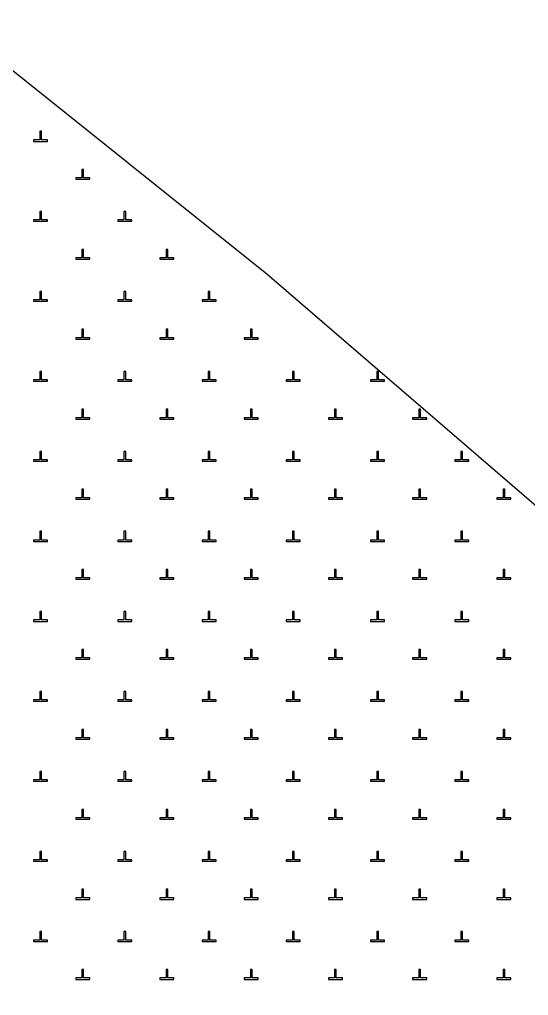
# Model space of a CAD drawing. Extents: x 550890 to 551618, y 1839259 to 1840146.
# Drawn here: x 551418.14 to 551436.27, y 1840040.93 to 1840075.71 of the extents above; entities that cross this region are included whole.
import ezdxf

# ---------------------------------------------------------------- set-up
doc = ezdxf.new("R2010")
doc.units = 0
doc.layers.add('Level 19', color=7, linetype='Continuous')
doc.layers.add('Level 23', color=7, linetype='Continuous')

msp = doc.modelspace()

# ---------------------------------------------------------------- linework, layer by layer
at = {"layer": 'Level 19'}
for p, q in [((551418.92, 1840071.73), (551418.86, 1840071.73)), ((551418.86, 1840071.73), (551418.86, 1840071.42)), ((551418.92, 1840071.42), (551418.92, 1840071.73)), ((551418.86, 1840071.42), (551418.64, 1840071.42)), ((551418.64, 1840071.42), (551418.64, 1840071.37)), ((551418.64, 1840071.37), (551419.14, 1840071.37)), ((551419.14, 1840071.42), (551418.92, 1840071.42)), ((551419.14, 1840071.37), (551419.14, 1840071.42)), ((551420.42, 1840070.37), (551420.36, 1840070.37)), ((551420.36, 1840070.37), (551420.36, 1840070.07)), ((551420.42, 1840070.07), (551420.42, 1840070.37)), ((551420.36, 1840070.07), (551420.14, 1840070.07)), ((551420.14, 1840070.07), (551420.14, 1840070.02)), ((551420.14, 1840070.02), (551420.64, 1840070.02)), ((551420.64, 1840070.07), (551420.42, 1840070.07)), ((551420.64, 1840070.02), (551420.64, 1840070.07)), ((551418.92, 1840068.87), (551418.86, 1840068.87)), ((551418.86, 1840068.87), (551418.86, 1840068.57)), ((551418.92, 1840068.57), (551418.92, 1840068.87)), ((551421.92, 1840068.87), (551421.86, 1840068.87)), ((551421.86, 1840068.87), (551421.86, 1840068.57)), ((551421.92, 1840068.57), (551421.92, 1840068.87)), ((551418.86, 1840068.57), (551418.64, 1840068.57)), ((551418.64, 1840068.57), (551418.64, 1840068.52)), ((551418.64, 1840068.52), (551419.14, 1840068.52)), ((551419.14, 1840068.57), (551418.92, 1840068.57)), ((551419.14, 1840068.52), (551419.14, 1840068.57)), ((551421.86, 1840068.57), (551421.64, 1840068.57)), ((551421.64, 1840068.57), (551421.64, 1840068.52)), ((551421.64, 1840068.52), (551422.14, 1840068.52)), ((551422.14, 1840068.57), (551421.92, 1840068.57)), ((551422.14, 1840068.52), (551422.14, 1840068.57)), ((551420.42, 1840067.52), (551420.36, 1840067.52)), ((551420.36, 1840067.52), (551420.36, 1840067.22)), ((551420.42, 1840067.22), (551420.42, 1840067.52)), ((551423.42, 1840067.52), (551423.36, 1840067.52)), ((551423.36, 1840067.52), (551423.36, 1840067.22)), ((551423.42, 1840067.22), (551423.42, 1840067.52)), ((551420.36, 1840067.22), (551420.14, 1840067.22)), ((551420.14, 1840067.22), (551420.14, 1840067.17)), ((551420.14, 1840067.17), (551420.64, 1840067.17)), ((551420.64, 1840067.22), (551420.42, 1840067.22)), ((551420.64, 1840067.17), (551420.64, 1840067.22)), ((551423.36, 1840067.22), (551423.14, 1840067.22)), ((551423.14, 1840067.22), (551423.14, 1840067.17)), ((551423.14, 1840067.17), (551423.64, 1840067.17)), ((551423.64, 1840067.22), (551423.42, 1840067.22)), ((551423.64, 1840067.17), (551423.64, 1840067.22)), ((551418.86, 1840065.72), (551418.64, 1840065.72)), ((551418.64, 1840065.72), (551418.64, 1840065.67)), ((551418.92, 1840066.02), (551418.86, 1840066.02)), ((551418.86, 1840066.02), (551418.86, 1840065.72)), ((551418.92, 1840065.72), (551418.92, 1840066.02)), ((551419.14, 1840065.72), (551418.92, 1840065.72)), ((551419.14, 1840065.67), (551419.14, 1840065.72)), ((551421.86, 1840065.72), (551421.64, 1840065.72)), ((551421.64, 1840065.72), (551421.64, 1840065.67)), ((551421.92, 1840066.02), (551421.86, 1840066.02)), ((551421.86, 1840066.02), (551421.86, 1840065.72)), ((551421.92, 1840065.72), (551421.92, 1840066.02)), ((551422.14, 1840065.72), (551421.92, 1840065.72)), ((551422.14, 1840065.67), (551422.14, 1840065.72)), ((551424.86, 1840065.72), (551424.64, 1840065.72)), ((551424.64, 1840065.72), (551424.64, 1840065.67)), ((551424.92, 1840066.02), (551424.86, 1840066.02)), ((551424.86, 1840066.02), (551424.86, 1840065.72)), ((551424.92, 1840065.72), (551424.92, 1840066.02)), ((551425.14, 1840065.72), (551424.92, 1840065.72)), ((551425.14, 1840065.67), (551425.14, 1840065.72)), ((551418.64, 1840065.67), (551419.14, 1840065.67)), ((551421.64, 1840065.67), (551422.14, 1840065.67)), ((551424.64, 1840065.67), (551425.14, 1840065.67)), ((551420.42, 1840064.67), (551420.36, 1840064.67)), ((551420.36, 1840064.67), (551420.36, 1840064.37)), ((551420.42, 1840064.37), (551420.42, 1840064.67)), ((551423.42, 1840064.67), (551423.36, 1840064.67)), ((551423.36, 1840064.67), (551423.36, 1840064.37)), ((551423.42, 1840064.37), (551423.42, 1840064.67)), ((551426.42, 1840064.67), (551426.36, 1840064.67)), ((551426.36, 1840064.67), (551426.36, 1840064.37)), ((551426.42, 1840064.37), (551426.42, 1840064.67)), ((551420.36, 1840064.37), (551420.14, 1840064.37)), ((551420.14, 1840064.37), (551420.14, 1840064.32)), ((551420.14, 1840064.32), (551420.64, 1840064.32)), ((551420.64, 1840064.37), (551420.42, 1840064.37)), ((551420.64, 1840064.32), (551420.64, 1840064.37)), ((551423.36, 1840064.37), (551423.14, 1840064.37)), ((551423.14, 1840064.37), (551423.14, 1840064.32)), ((551423.14, 1840064.32), (551423.64, 1840064.32)), ((551423.64, 1840064.37), (551423.42, 1840064.37)), ((551423.64, 1840064.32), (551423.64, 1840064.37)), ((551426.36, 1840064.37), (551426.14, 1840064.37)), ((551426.14, 1840064.37), (551426.14, 1840064.32)), ((551426.14, 1840064.32), (551426.64, 1840064.32)), ((551426.64, 1840064.37), (551426.42, 1840064.37)), ((551426.64, 1840064.32), (551426.64, 1840064.37)), ((551418.92, 1840063.17), (551418.86, 1840063.17)), ((551418.86, 1840063.17), (551418.86, 1840062.87)), ((551418.92, 1840062.87), (551418.92, 1840063.17)), ((551421.92, 1840063.17), (551421.86, 1840063.17)), ((551421.86, 1840063.17), (551421.86, 1840062.87)), ((551421.92, 1840062.87), (551421.92, 1840063.17)), ((551424.92, 1840063.17), (551424.86, 1840063.17)), ((551424.86, 1840063.17), (551424.86, 1840062.87)), ((551424.92, 1840062.87), (551424.92, 1840063.17)), ((551427.92, 1840063.17), (551427.86, 1840063.17)), ((551427.86, 1840063.17), (551427.86, 1840062.87)), ((551427.92, 1840062.87), (551427.92, 1840063.17)), ((551430.92, 1840063.17), (551430.86, 1840063.17)), ((551430.86, 1840063.17), (551430.86, 1840062.87)), ((551430.92, 1840062.87), (551430.92, 1840063.17)), ((551418.86, 1840062.87), (551418.64, 1840062.87)), ((551418.64, 1840062.87), (551418.64, 1840062.82)), ((551418.64, 1840062.82), (551419.14, 1840062.82)), ((551419.14, 1840062.87), (551418.92, 1840062.87)), ((551419.14, 1840062.82), (551419.14, 1840062.87)), ((551421.86, 1840062.87), (551421.64, 1840062.87)), ((551421.64, 1840062.87), (551421.64, 1840062.82)), ((551421.64, 1840062.82), (551422.14, 1840062.82)), ((551422.14, 1840062.87), (551421.92, 1840062.87)), ((551422.14, 1840062.82), (551422.14, 1840062.87)), ((551424.86, 1840062.87), (551424.64, 1840062.87)), ((551424.64, 1840062.87), (551424.64, 1840062.82)), ((551424.64, 1840062.82), (551425.14, 1840062.82)), ((551425.14, 1840062.87), (551424.92, 1840062.87)), ((551425.14, 1840062.82), (551425.14, 1840062.87)), ((551427.86, 1840062.87), (551427.64, 1840062.87)), ((551427.64, 1840062.87), (551427.64, 1840062.82)), ((551427.64, 1840062.82), (551428.14, 1840062.82)), ((551428.14, 1840062.87), (551427.92, 1840062.87)), ((551428.14, 1840062.82), (551428.14, 1840062.87)), ((551430.86, 1840062.87), (551430.64, 1840062.87)), ((551430.64, 1840062.87), (551430.64, 1840062.82)), ((551430.64, 1840062.82), (551431.14, 1840062.82)), ((551431.14, 1840062.87), (551430.92, 1840062.87)), ((551431.14, 1840062.82), (551431.14, 1840062.87)), ((551420.36, 1840061.52), (551420.14, 1840061.52)), ((551420.14, 1840061.52), (551420.14, 1840061.47)), ((551420.42, 1840061.82), (551420.36, 1840061.82)), ((551420.36, 1840061.82), (551420.36, 1840061.52)), ((551420.42, 1840061.52), (551420.42, 1840061.82)), ((551420.64, 1840061.52), (551420.42, 1840061.52)), ((551420.64, 1840061.47), (551420.64, 1840061.52)), ((551423.36, 1840061.52), (551423.14, 1840061.52)), ((551423.14, 1840061.52), (551423.14, 1840061.47)), ((551423.42, 1840061.82), (551423.36, 1840061.82)), ((551423.36, 1840061.82), (551423.36, 1840061.52)), ((551423.42, 1840061.52), (551423.42, 1840061.82)), ((551423.64, 1840061.52), (551423.42, 1840061.52)), ((551423.64, 1840061.47), (551423.64, 1840061.52)), ((551426.36, 1840061.52), (551426.14, 1840061.52)), ((551426.14, 1840061.52), (551426.14, 1840061.47)), ((551426.42, 1840061.82), (551426.36, 1840061.82)), ((551426.36, 1840061.82), (551426.36, 1840061.52)), ((551426.42, 1840061.52), (551426.42, 1840061.82)), ((551426.64, 1840061.52), (551426.42, 1840061.52)), ((551426.64, 1840061.47), (551426.64, 1840061.52)), ((551429.36, 1840061.52), (551429.14, 1840061.52)), ((551429.14, 1840061.52), (551429.14, 1840061.47)), ((551429.42, 1840061.82), (551429.36, 1840061.82)), ((551429.36, 1840061.82), (551429.36, 1840061.52)), ((551429.42, 1840061.52), (551429.42, 1840061.82)), ((551429.64, 1840061.52), (551429.42, 1840061.52)), ((551429.64, 1840061.47), (551429.64, 1840061.52)), ((551432.36, 1840061.52), (551432.14, 1840061.52)), ((551432.14, 1840061.52), (551432.14, 1840061.47)), ((551432.42, 1840061.82), (551432.36, 1840061.82)), ((551432.36, 1840061.82), (551432.36, 1840061.52)), ((551432.42, 1840061.52), (551432.42, 1840061.82)), ((551432.64, 1840061.52), (551432.42, 1840061.52)), ((551432.64, 1840061.47), (551432.64, 1840061.52)), ((551420.14, 1840061.47), (551420.64, 1840061.47)), ((551423.14, 1840061.47), (551423.64, 1840061.47)), ((551426.14, 1840061.47), (551426.64, 1840061.47)), ((551429.14, 1840061.47), (551429.64, 1840061.47)), ((551432.14, 1840061.47), (551432.64, 1840061.47)), ((551418.92, 1840060.32), (551418.86, 1840060.32)), ((551418.86, 1840060.32), (551418.86, 1840060.02)), ((551418.92, 1840060.02), (551418.92, 1840060.32)), ((551421.92, 1840060.32), (551421.86, 1840060.32)), ((551421.86, 1840060.32), (551421.86, 1840060.02)), ((551421.92, 1840060.02), (551421.92, 1840060.32)), ((551424.92, 1840060.32), (551424.86, 1840060.32)), ((551424.86, 1840060.32), (551424.86, 1840060.02)), ((551424.92, 1840060.02), (551424.92, 1840060.32)), ((551427.92, 1840060.32), (551427.86, 1840060.32)), ((551427.86, 1840060.32), (551427.86, 1840060.02)), ((551427.92, 1840060.02), (551427.92, 1840060.32)), ((551430.92, 1840060.32), (551430.86, 1840060.32)), ((551430.86, 1840060.32), (551430.86, 1840060.02)), ((551430.92, 1840060.02), (551430.92, 1840060.32)), ((551433.92, 1840060.32), (551433.86, 1840060.32)), ((551433.86, 1840060.32), (551433.86, 1840060.02)), ((551433.92, 1840060.02), (551433.92, 1840060.32)), ((551418.86, 1840060.02), (551418.64, 1840060.02)), ((551418.64, 1840060.02), (551418.64, 1840059.97)), ((551418.64, 1840059.97), (551419.14, 1840059.97)), ((551419.14, 1840060.02), (551418.92, 1840060.02)), ((551419.14, 1840059.97), (551419.14, 1840060.02)), ((551421.86, 1840060.02), (551421.64, 1840060.02)), ((551421.64, 1840060.02), (551421.64, 1840059.97)), ((551421.64, 1840059.97), (551422.14, 1840059.97)), ((551422.14, 1840060.02), (551421.92, 1840060.02)), ((551422.14, 1840059.97), (551422.14, 1840060.02)), ((551424.86, 1840060.02), (551424.64, 1840060.02)), ((551424.64, 1840060.02), (551424.64, 1840059.97)), ((551424.64, 1840059.97), (551425.14, 1840059.97)), ((551425.14, 1840060.02), (551424.92, 1840060.02)), ((551425.14, 1840059.97), (551425.14, 1840060.02)), ((551427.86, 1840060.02), (551427.64, 1840060.02)), ((551427.64, 1840060.02), (551427.64, 1840059.97)), ((551427.64, 1840059.97), (551428.14, 1840059.97)), ((551428.14, 1840060.02), (551427.92, 1840060.02)), ((551428.14, 1840059.97), (551428.14, 1840060.02)), ((551430.86, 1840060.02), (551430.64, 1840060.02)), ((551430.64, 1840060.02), (551430.64, 1840059.97)), ((551430.64, 1840059.97), (551431.14, 1840059.97)), ((551431.14, 1840060.02), (551430.92, 1840060.02)), ((551431.14, 1840059.97), (551431.14, 1840060.02)), ((551433.86, 1840060.02), (551433.64, 1840060.02)), ((551433.64, 1840060.02), (551433.64, 1840059.97)), ((551433.64, 1840059.97), (551434.14, 1840059.97)), ((551434.14, 1840060.02), (551433.92, 1840060.02)), ((551434.14, 1840059.97), (551434.14, 1840060.02)), ((551420.42, 1840058.97), (551420.36, 1840058.97)), ((551420.36, 1840058.97), (551420.36, 1840058.66)), ((551420.42, 1840058.66), (551420.42, 1840058.97)), ((551423.42, 1840058.97), (551423.36, 1840058.97)), ((551423.36, 1840058.97), (551423.36, 1840058.66)), ((551423.42, 1840058.66), (551423.42, 1840058.97)), ((551426.42, 1840058.97), (551426.36, 1840058.97)), ((551426.36, 1840058.97), (551426.36, 1840058.66)), ((551426.42, 1840058.66), (551426.42, 1840058.97)), ((551429.42, 1840058.97), (551429.36, 1840058.97)), ((551429.36, 1840058.97), (551429.36, 1840058.66)), ((551429.42, 1840058.66), (551429.42, 1840058.97)), ((551432.42, 1840058.97), (551432.36, 1840058.97)), ((551432.36, 1840058.97), (551432.36, 1840058.66)), ((551432.42, 1840058.66), (551432.42, 1840058.97)), ((551435.42, 1840058.97), (551435.36, 1840058.97)), ((551435.36, 1840058.97), (551435.36, 1840058.66)), ((551435.42, 1840058.66), (551435.42, 1840058.97)), ((551420.36, 1840058.66), (551420.14, 1840058.66)), ((551420.14, 1840058.66), (551420.14, 1840058.61)), ((551420.14, 1840058.61), (551420.64, 1840058.61)), ((551420.64, 1840058.66), (551420.42, 1840058.66)), ((551420.64, 1840058.61), (551420.64, 1840058.66)), ((551423.36, 1840058.66), (551423.14, 1840058.66)), ((551423.14, 1840058.66), (551423.14, 1840058.61)), ((551423.14, 1840058.61), (551423.64, 1840058.61)), ((551423.64, 1840058.66), (551423.42, 1840058.66)), ((551423.64, 1840058.61), (551423.64, 1840058.66)), ((551426.36, 1840058.66), (551426.14, 1840058.66)), ((551426.14, 1840058.66), (551426.14, 1840058.61)), ((551426.14, 1840058.61), (551426.64, 1840058.61)), ((551426.64, 1840058.66), (551426.42, 1840058.66)), ((551426.64, 1840058.61), (551426.64, 1840058.66)), ((551429.36, 1840058.66), (551429.14, 1840058.66)), ((551429.14, 1840058.66), (551429.14, 1840058.61)), ((551429.14, 1840058.61), (551429.64, 1840058.61)), ((551429.64, 1840058.66), (551429.42, 1840058.66)), ((551429.64, 1840058.61), (551429.64, 1840058.66)), ((551432.36, 1840058.66), (551432.14, 1840058.66)), ((551432.14, 1840058.66), (551432.14, 1840058.61)), ((551432.14, 1840058.61), (551432.64, 1840058.61)), ((551432.64, 1840058.66), (551432.42, 1840058.66)), ((551432.64, 1840058.61), (551432.64, 1840058.66)), ((551435.36, 1840058.66), (551435.14, 1840058.66)), ((551435.14, 1840058.66), (551435.14, 1840058.61)), ((551435.14, 1840058.61), (551435.64, 1840058.61)), ((551435.64, 1840058.66), (551435.42, 1840058.66)), ((551435.64, 1840058.61), (551435.64, 1840058.66)), ((551418.92, 1840057.47), (551418.86, 1840057.47)), ((551418.86, 1840057.47), (551418.86, 1840057.16)), ((551418.92, 1840057.16), (551418.92, 1840057.47)), ((551421.92, 1840057.47), (551421.86, 1840057.47)), ((551421.86, 1840057.47), (551421.86, 1840057.16)), ((551421.92, 1840057.16), (551421.92, 1840057.47)), ((551424.92, 1840057.47), (551424.86, 1840057.47)), ((551424.86, 1840057.47), (551424.86, 1840057.16)), ((551424.92, 1840057.16), (551424.92, 1840057.47)), ((551427.92, 1840057.47), (551427.86, 1840057.47)), ((551427.86, 1840057.47), (551427.86, 1840057.16)), ((551427.92, 1840057.16), (551427.92, 1840057.47)), ((551430.92, 1840057.47), (551430.86, 1840057.47)), ((551430.86, 1840057.47), (551430.86, 1840057.16)), ((551430.92, 1840057.16), (551430.92, 1840057.47)), ((551433.92, 1840057.47), (551433.86, 1840057.47)), ((551433.86, 1840057.47), (551433.86, 1840057.16)), ((551433.92, 1840057.16), (551433.92, 1840057.47)), ((551418.86, 1840057.16), (551418.64, 1840057.16)), ((551418.64, 1840057.16), (551418.64, 1840057.11)), ((551418.64, 1840057.11), (551419.14, 1840057.11)), ((551419.14, 1840057.16), (551418.92, 1840057.16)), ((551419.14, 1840057.11), (551419.14, 1840057.16)), ((551421.86, 1840057.16), (551421.64, 1840057.16)), ((551421.64, 1840057.16), (551421.64, 1840057.11)), ((551421.64, 1840057.11), (551422.14, 1840057.11)), ((551422.14, 1840057.16), (551421.92, 1840057.16)), ((551422.14, 1840057.11), (551422.14, 1840057.16)), ((551424.86, 1840057.16), (551424.64, 1840057.16)), ((551424.64, 1840057.16), (551424.64, 1840057.11)), ((551424.64, 1840057.11), (551425.14, 1840057.11)), ((551425.14, 1840057.16), (551424.92, 1840057.16)), ((551425.14, 1840057.11), (551425.14, 1840057.16)), ((551427.86, 1840057.16), (551427.64, 1840057.16)), ((551427.64, 1840057.16), (551427.64, 1840057.11)), ((551427.64, 1840057.11), (551428.14, 1840057.11)), ((551428.14, 1840057.16), (551427.92, 1840057.16)), ((551428.14, 1840057.11), (551428.14, 1840057.16)), ((551430.86, 1840057.16), (551430.64, 1840057.16)), ((551430.64, 1840057.16), (551430.64, 1840057.11)), ((551430.64, 1840057.11), (551431.14, 1840057.11)), ((551431.14, 1840057.16), (551430.92, 1840057.16)), ((551431.14, 1840057.11), (551431.14, 1840057.16)), ((551433.86, 1840057.16), (551433.64, 1840057.16)), ((551433.64, 1840057.16), (551433.64, 1840057.11)), ((551433.64, 1840057.11), (551434.14, 1840057.11)), ((551434.14, 1840057.16), (551433.92, 1840057.16)), ((551434.14, 1840057.11), (551434.14, 1840057.16)), ((551420.42, 1840056.11), (551420.36, 1840056.11)), ((551420.36, 1840056.11), (551420.36, 1840055.81)), ((551420.42, 1840055.81), (551420.42, 1840056.11)), ((551423.42, 1840056.11), (551423.36, 1840056.11)), ((551423.36, 1840056.11), (551423.36, 1840055.81)), ((551423.42, 1840055.81), (551423.42, 1840056.11)), ((551426.42, 1840056.11), (551426.36, 1840056.11)), ((551426.36, 1840056.11), (551426.36, 1840055.81)), ((551426.42, 1840055.81), (551426.42, 1840056.11)), ((551429.42, 1840056.11), (551429.36, 1840056.11)), ((551429.36, 1840056.11), (551429.36, 1840055.81)), ((551429.42, 1840055.81), (551429.42, 1840056.11)), ((551432.42, 1840056.11), (551432.36, 1840056.11)), ((551432.36, 1840056.11), (551432.36, 1840055.81)), ((551432.42, 1840055.81), (551432.42, 1840056.11)), ((551435.42, 1840056.11), (551435.36, 1840056.11)), ((551435.36, 1840056.11), (551435.36, 1840055.81)), ((551435.42, 1840055.81), (551435.42, 1840056.11)), ((551420.36, 1840055.81), (551420.14, 1840055.81)), ((551420.14, 1840055.81), (551420.14, 1840055.76)), ((551420.14, 1840055.76), (551420.64, 1840055.76)), ((551420.64, 1840055.81), (551420.42, 1840055.81)), ((551420.64, 1840055.76), (551420.64, 1840055.81)), ((551423.36, 1840055.81), (551423.14, 1840055.81)), ((551423.14, 1840055.81), (551423.14, 1840055.76)), ((551423.14, 1840055.76), (551423.64, 1840055.76)), ((551423.64, 1840055.81), (551423.42, 1840055.81)), ((551423.64, 1840055.76), (551423.64, 1840055.81)), ((551426.36, 1840055.81), (551426.14, 1840055.81)), ((551426.14, 1840055.81), (551426.14, 1840055.76)), ((551426.14, 1840055.76), (551426.64, 1840055.76)), ((551426.64, 1840055.81), (551426.42, 1840055.81)), ((551426.64, 1840055.76), (551426.64, 1840055.81)), ((551429.36, 1840055.81), (551429.14, 1840055.81)), ((551429.14, 1840055.81), (551429.14, 1840055.76)), ((551429.14, 1840055.76), (551429.64, 1840055.76)), ((551429.64, 1840055.81), (551429.42, 1840055.81)), ((551429.64, 1840055.76), (551429.64, 1840055.81)), ((551432.36, 1840055.81), (551432.14, 1840055.81)), ((551432.14, 1840055.81), (551432.14, 1840055.76)), ((551432.14, 1840055.76), (551432.64, 1840055.76)), ((551432.64, 1840055.81), (551432.42, 1840055.81)), ((551432.64, 1840055.76), (551432.64, 1840055.81)), ((551435.36, 1840055.81), (551435.14, 1840055.81)), ((551435.14, 1840055.81), (551435.14, 1840055.76)), ((551435.14, 1840055.76), (551435.64, 1840055.76)), ((551435.64, 1840055.81), (551435.42, 1840055.81)), ((551435.64, 1840055.76), (551435.64, 1840055.81)), ((551418.92, 1840054.61), (551418.86, 1840054.61)), ((551418.86, 1840054.61), (551418.86, 1840054.31)), ((551418.92, 1840054.31), (551418.92, 1840054.61)), ((551421.92, 1840054.61), (551421.86, 1840054.61)), ((551421.86, 1840054.61), (551421.86, 1840054.31)), ((551421.92, 1840054.31), (551421.92, 1840054.61)), ((551424.92, 1840054.61), (551424.86, 1840054.61)), ((551424.86, 1840054.61), (551424.86, 1840054.31)), ((551424.92, 1840054.31), (551424.92, 1840054.61)), ((551427.92, 1840054.61), (551427.86, 1840054.61)), ((551427.86, 1840054.61), (551427.86, 1840054.31)), ((551427.92, 1840054.31), (551427.92, 1840054.61)), ((551430.92, 1840054.61), (551430.86, 1840054.61)), ((551430.86, 1840054.61), (551430.86, 1840054.31)), ((551430.92, 1840054.31), (551430.92, 1840054.61)), ((551433.92, 1840054.61), (551433.86, 1840054.61)), ((551433.86, 1840054.61), (551433.86, 1840054.31)), ((551433.92, 1840054.31), (551433.92, 1840054.61)), ((551418.86, 1840054.31), (551418.64, 1840054.31)), ((551418.64, 1840054.31), (551418.64, 1840054.26)), ((551418.64, 1840054.26), (551419.14, 1840054.26)), ((551419.14, 1840054.31), (551418.92, 1840054.31)), ((551419.14, 1840054.26), (551419.14, 1840054.31)), ((551421.86, 1840054.31), (551421.64, 1840054.31)), ((551421.64, 1840054.31), (551421.64, 1840054.26)), ((551421.64, 1840054.26), (551422.14, 1840054.26)), ((551422.14, 1840054.31), (551421.92, 1840054.31)), ((551422.14, 1840054.26), (551422.14, 1840054.31)), ((551424.86, 1840054.31), (551424.64, 1840054.31)), ((551424.64, 1840054.31), (551424.64, 1840054.26)), ((551424.64, 1840054.26), (551425.14, 1840054.26)), ((551425.14, 1840054.31), (551424.92, 1840054.31)), ((551425.14, 1840054.26), (551425.14, 1840054.31)), ((551427.86, 1840054.31), (551427.64, 1840054.31)), ((551427.64, 1840054.31), (551427.64, 1840054.26)), ((551427.64, 1840054.26), (551428.14, 1840054.26)), ((551428.14, 1840054.31), (551427.92, 1840054.31)), ((551428.14, 1840054.26), (551428.14, 1840054.31)), ((551430.86, 1840054.31), (551430.64, 1840054.31)), ((551430.64, 1840054.31), (551430.64, 1840054.26)), ((551430.64, 1840054.26), (551431.14, 1840054.26)), ((551431.14, 1840054.31), (551430.92, 1840054.31)), ((551431.14, 1840054.26), (551431.14, 1840054.31)), ((551433.86, 1840054.31), (551433.64, 1840054.31)), ((551433.64, 1840054.31), (551433.64, 1840054.26)), ((551433.64, 1840054.26), (551434.14, 1840054.26)), ((551434.14, 1840054.31), (551433.92, 1840054.31)), ((551434.14, 1840054.26), (551434.14, 1840054.31)), ((551420.42, 1840053.26), (551420.36, 1840053.26)), ((551420.36, 1840053.26), (551420.36, 1840052.96)), ((551420.42, 1840052.96), (551420.42, 1840053.26)), ((551423.42, 1840053.26), (551423.36, 1840053.26)), ((551423.36, 1840053.26), (551423.36, 1840052.96)), ((551423.42, 1840052.96), (551423.42, 1840053.26)), ((551426.42, 1840053.26), (551426.36, 1840053.26)), ((551426.36, 1840053.26), (551426.36, 1840052.96)), ((551426.42, 1840052.96), (551426.42, 1840053.26)), ((551429.42, 1840053.26), (551429.36, 1840053.26)), ((551429.36, 1840053.26), (551429.36, 1840052.96)), ((551429.42, 1840052.96), (551429.42, 1840053.26)), ((551432.42, 1840053.26), (551432.36, 1840053.26)), ((551432.36, 1840053.26), (551432.36, 1840052.96)), ((551432.42, 1840052.96), (551432.42, 1840053.26)), ((551435.42, 1840053.26), (551435.36, 1840053.26)), ((551435.36, 1840053.26), (551435.36, 1840052.96)), ((551435.42, 1840052.96), (551435.42, 1840053.26)), ((551420.36, 1840052.96), (551420.14, 1840052.96)), ((551420.14, 1840052.96), (551420.14, 1840052.91)), ((551420.14, 1840052.91), (551420.64, 1840052.91)), ((551420.64, 1840052.96), (551420.42, 1840052.96)), ((551420.64, 1840052.91), (551420.64, 1840052.96)), ((551423.36, 1840052.96), (551423.14, 1840052.96)), ((551423.14, 1840052.96), (551423.14, 1840052.91)), ((551423.14, 1840052.91), (551423.64, 1840052.91)), ((551423.64, 1840052.96), (551423.42, 1840052.96)), ((551423.64, 1840052.91), (551423.64, 1840052.96)), ((551426.36, 1840052.96), (551426.14, 1840052.96)), ((551426.14, 1840052.96), (551426.14, 1840052.91)), ((551426.14, 1840052.91), (551426.64, 1840052.91)), ((551426.64, 1840052.96), (551426.42, 1840052.96)), ((551426.64, 1840052.91), (551426.64, 1840052.96)), ((551429.36, 1840052.96), (551429.14, 1840052.96)), ((551429.14, 1840052.96), (551429.14, 1840052.91)), ((551429.14, 1840052.91), (551429.64, 1840052.91)), ((551429.64, 1840052.96), (551429.42, 1840052.96)), ((551429.64, 1840052.91), (551429.64, 1840052.96)), ((551432.36, 1840052.96), (551432.14, 1840052.96)), ((551432.14, 1840052.96), (551432.14, 1840052.91)), ((551432.14, 1840052.91), (551432.64, 1840052.91)), ((551432.64, 1840052.96), (551432.42, 1840052.96)), ((551432.64, 1840052.91), (551432.64, 1840052.96)), ((551435.36, 1840052.96), (551435.14, 1840052.96)), ((551435.14, 1840052.96), (551435.14, 1840052.91)), ((551435.14, 1840052.91), (551435.64, 1840052.91)), ((551435.64, 1840052.96), (551435.42, 1840052.96)), ((551435.64, 1840052.91), (551435.64, 1840052.96)), ((551418.86, 1840051.46), (551418.64, 1840051.46)), ((551418.64, 1840051.46), (551418.64, 1840051.41)), ((551418.92, 1840051.76), (551418.86, 1840051.76)), ((551418.86, 1840051.76), (551418.86, 1840051.46)), ((551418.92, 1840051.46), (551418.92, 1840051.76)), ((551419.14, 1840051.46), (551418.92, 1840051.46)), ((551419.14, 1840051.41), (551419.14, 1840051.46)), ((551421.86, 1840051.46), (551421.64, 1840051.46)), ((551421.64, 1840051.46), (551421.64, 1840051.41)), ((551421.92, 1840051.76), (551421.86, 1840051.76)), ((551421.86, 1840051.76), (551421.86, 1840051.46)), ((551421.92, 1840051.46), (551421.92, 1840051.76)), ((551422.14, 1840051.46), (551421.92, 1840051.46)), ((551422.14, 1840051.41), (551422.14, 1840051.46)), ((551424.86, 1840051.46), (551424.64, 1840051.46)), ((551424.64, 1840051.46), (551424.64, 1840051.41)), ((551424.92, 1840051.76), (551424.86, 1840051.76)), ((551424.86, 1840051.76), (551424.86, 1840051.46)), ((551424.92, 1840051.46), (551424.92, 1840051.76)), ((551425.14, 1840051.46), (551424.92, 1840051.46)), ((551425.14, 1840051.41), (551425.14, 1840051.46)), ((551427.86, 1840051.46), (551427.64, 1840051.46)), ((551427.64, 1840051.46), (551427.64, 1840051.41)), ((551427.92, 1840051.76), (551427.86, 1840051.76)), ((551427.86, 1840051.76), (551427.86, 1840051.46)), ((551427.92, 1840051.46), (551427.92, 1840051.76)), ((551428.14, 1840051.46), (551427.92, 1840051.46)), ((551428.14, 1840051.41), (551428.14, 1840051.46)), ((551430.86, 1840051.46), (551430.64, 1840051.46)), ((551430.64, 1840051.46), (551430.64, 1840051.41)), ((551430.92, 1840051.76), (551430.86, 1840051.76)), ((551430.86, 1840051.76), (551430.86, 1840051.46)), ((551430.92, 1840051.46), (551430.92, 1840051.76)), ((551431.14, 1840051.46), (551430.92, 1840051.46)), ((551431.14, 1840051.41), (551431.14, 1840051.46)), ((551433.86, 1840051.46), (551433.64, 1840051.46)), ((551433.64, 1840051.46), (551433.64, 1840051.41)), ((551433.92, 1840051.76), (551433.86, 1840051.76)), ((551433.86, 1840051.76), (551433.86, 1840051.46)), ((551433.92, 1840051.46), (551433.92, 1840051.76)), ((551434.14, 1840051.46), (551433.92, 1840051.46)), ((551434.14, 1840051.41), (551434.14, 1840051.46)), ((551418.64, 1840051.41), (551419.14, 1840051.41)), ((551421.64, 1840051.41), (551422.14, 1840051.41)), ((551424.64, 1840051.41), (551425.14, 1840051.41)), ((551427.64, 1840051.41), (551428.14, 1840051.41)), ((551430.64, 1840051.41), (551431.14, 1840051.41)), ((551433.64, 1840051.41), (551434.14, 1840051.41)), ((551420.42, 1840050.41), (551420.36, 1840050.41)), ((551420.36, 1840050.41), (551420.36, 1840050.11)), ((551420.42, 1840050.11), (551420.42, 1840050.41)), ((551423.42, 1840050.41), (551423.36, 1840050.41)), ((551423.36, 1840050.41), (551423.36, 1840050.11)), ((551423.42, 1840050.11), (551423.42, 1840050.41)), ((551426.42, 1840050.41), (551426.36, 1840050.41)), ((551426.36, 1840050.41), (551426.36, 1840050.11)), ((551426.42, 1840050.11), (551426.42, 1840050.41)), ((551429.42, 1840050.41), (551429.36, 1840050.41)), ((551429.36, 1840050.41), (551429.36, 1840050.11)), ((551429.42, 1840050.11), (551429.42, 1840050.41)), ((551432.42, 1840050.41), (551432.36, 1840050.41)), ((551432.36, 1840050.41), (551432.36, 1840050.11)), ((551432.42, 1840050.11), (551432.42, 1840050.41)), ((551435.42, 1840050.41), (551435.36, 1840050.41)), ((551435.36, 1840050.41), (551435.36, 1840050.11)), ((551435.42, 1840050.11), (551435.42, 1840050.41)), ((551420.36, 1840050.11), (551420.14, 1840050.11)), ((551420.14, 1840050.11), (551420.14, 1840050.06)), ((551420.14, 1840050.06), (551420.64, 1840050.06)), ((551420.64, 1840050.11), (551420.42, 1840050.11)), ((551420.64, 1840050.06), (551420.64, 1840050.11)), ((551423.36, 1840050.11), (551423.14, 1840050.11)), ((551423.14, 1840050.11), (551423.14, 1840050.06)), ((551423.14, 1840050.06), (551423.64, 1840050.06)), ((551423.64, 1840050.11), (551423.42, 1840050.11)), ((551423.64, 1840050.06), (551423.64, 1840050.11)), ((551426.36, 1840050.11), (551426.14, 1840050.11)), ((551426.14, 1840050.11), (551426.14, 1840050.06)), ((551426.14, 1840050.06), (551426.64, 1840050.06)), ((551426.64, 1840050.11), (551426.42, 1840050.11)), ((551426.64, 1840050.06), (551426.64, 1840050.11)), ((551429.36, 1840050.11), (551429.14, 1840050.11)), ((551429.14, 1840050.11), (551429.14, 1840050.06)), ((551429.14, 1840050.06), (551429.64, 1840050.06)), ((551429.64, 1840050.11), (551429.42, 1840050.11)), ((551429.64, 1840050.06), (551429.64, 1840050.11)), ((551432.36, 1840050.11), (551432.14, 1840050.11)), ((551432.14, 1840050.11), (551432.14, 1840050.06)), ((551432.14, 1840050.06), (551432.64, 1840050.06)), ((551432.64, 1840050.11), (551432.42, 1840050.11)), ((551432.64, 1840050.06), (551432.64, 1840050.11)), ((551435.36, 1840050.11), (551435.14, 1840050.11)), ((551435.14, 1840050.11), (551435.14, 1840050.06)), ((551435.14, 1840050.06), (551435.64, 1840050.06)), ((551435.64, 1840050.11), (551435.42, 1840050.11)), ((551435.64, 1840050.06), (551435.64, 1840050.11)), ((551418.92, 1840048.91), (551418.86, 1840048.91)), ((551418.86, 1840048.91), (551418.86, 1840048.61)), ((551418.92, 1840048.61), (551418.92, 1840048.91)), ((551421.92, 1840048.91), (551421.86, 1840048.91)), ((551421.86, 1840048.91), (551421.86, 1840048.61)), ((551421.92, 1840048.61), (551421.92, 1840048.91)), ((551424.92, 1840048.91), (551424.86, 1840048.91)), ((551424.86, 1840048.91), (551424.86, 1840048.61)), ((551424.92, 1840048.61), (551424.92, 1840048.91)), ((551427.92, 1840048.91), (551427.86, 1840048.91)), ((551427.86, 1840048.91), (551427.86, 1840048.61)), ((551427.92, 1840048.61), (551427.92, 1840048.91)), ((551430.92, 1840048.91), (551430.86, 1840048.91)), ((551430.86, 1840048.91), (551430.86, 1840048.61)), ((551430.92, 1840048.61), (551430.92, 1840048.91)), ((551433.92, 1840048.91), (551433.86, 1840048.91)), ((551433.86, 1840048.91), (551433.86, 1840048.61)), ((551433.92, 1840048.61), (551433.92, 1840048.91)), ((551418.86, 1840048.61), (551418.64, 1840048.61)), ((551418.64, 1840048.61), (551418.64, 1840048.56)), ((551418.64, 1840048.56), (551419.14, 1840048.56)), ((551419.14, 1840048.61), (551418.92, 1840048.61)), ((551419.14, 1840048.56), (551419.14, 1840048.61)), ((551421.86, 1840048.61), (551421.64, 1840048.61)), ((551421.64, 1840048.61), (551421.64, 1840048.56)), ((551421.64, 1840048.56), (551422.14, 1840048.56)), ((551422.14, 1840048.61), (551421.92, 1840048.61)), ((551422.14, 1840048.56), (551422.14, 1840048.61)), ((551424.86, 1840048.61), (551424.64, 1840048.61)), ((551424.64, 1840048.61), (551424.64, 1840048.56)), ((551424.64, 1840048.56), (551425.14, 1840048.56)), ((551425.14, 1840048.61), (551424.92, 1840048.61)), ((551425.14, 1840048.56), (551425.14, 1840048.61)), ((551427.86, 1840048.61), (551427.64, 1840048.61)), ((551427.64, 1840048.61), (551427.64, 1840048.56)), ((551427.64, 1840048.56), (551428.14, 1840048.56)), ((551428.14, 1840048.61), (551427.92, 1840048.61)), ((551428.14, 1840048.56), (551428.14, 1840048.61)), ((551430.86, 1840048.61), (551430.64, 1840048.61)), ((551430.64, 1840048.61), (551430.64, 1840048.56)), ((551430.64, 1840048.56), (551431.14, 1840048.56)), ((551431.14, 1840048.61), (551430.92, 1840048.61)), ((551431.14, 1840048.56), (551431.14, 1840048.61)), ((551433.86, 1840048.61), (551433.64, 1840048.61)), ((551433.64, 1840048.61), (551433.64, 1840048.56)), ((551433.64, 1840048.56), (551434.14, 1840048.56)), ((551434.14, 1840048.61), (551433.92, 1840048.61)), ((551434.14, 1840048.56), (551434.14, 1840048.61)), ((551420.36, 1840047.26), (551420.14, 1840047.26)), ((551420.14, 1840047.26), (551420.14, 1840047.21)), ((551420.42, 1840047.56), (551420.36, 1840047.56)), ((551420.36, 1840047.56), (551420.36, 1840047.26)), ((551420.42, 1840047.26), (551420.42, 1840047.56)), ((551420.64, 1840047.26), (551420.42, 1840047.26)), ((551420.64, 1840047.21), (551420.64, 1840047.26)), ((551423.36, 1840047.26), (551423.14, 1840047.26)), ((551423.14, 1840047.26), (551423.14, 1840047.21)), ((551423.42, 1840047.56), (551423.36, 1840047.56)), ((551423.36, 1840047.56), (551423.36, 1840047.26)), ((551423.42, 1840047.26), (551423.42, 1840047.56)), ((551423.64, 1840047.26), (551423.42, 1840047.26)), ((551423.64, 1840047.21), (551423.64, 1840047.26)), ((551426.36, 1840047.26), (551426.14, 1840047.26)), ((551426.14, 1840047.26), (551426.14, 1840047.21)), ((551426.42, 1840047.56), (551426.36, 1840047.56)), ((551426.36, 1840047.56), (551426.36, 1840047.26)), ((551426.42, 1840047.26), (551426.42, 1840047.56)), ((551426.64, 1840047.26), (551426.42, 1840047.26)), ((551426.64, 1840047.21), (551426.64, 1840047.26)), ((551429.36, 1840047.26), (551429.14, 1840047.26)), ((551429.14, 1840047.26), (551429.14, 1840047.21)), ((551429.42, 1840047.56), (551429.36, 1840047.56)), ((551429.36, 1840047.56), (551429.36, 1840047.26)), ((551429.42, 1840047.26), (551429.42, 1840047.56)), ((551429.64, 1840047.26), (551429.42, 1840047.26)), ((551429.64, 1840047.21), (551429.64, 1840047.26)), ((551432.36, 1840047.26), (551432.14, 1840047.26)), ((551432.14, 1840047.26), (551432.14, 1840047.21)), ((551432.42, 1840047.56), (551432.36, 1840047.56)), ((551432.36, 1840047.56), (551432.36, 1840047.26)), ((551432.42, 1840047.26), (551432.42, 1840047.56)), ((551432.64, 1840047.26), (551432.42, 1840047.26)), ((551432.64, 1840047.21), (551432.64, 1840047.26)), ((551435.36, 1840047.26), (551435.14, 1840047.26)), ((551435.14, 1840047.26), (551435.14, 1840047.21)), ((551435.42, 1840047.56), (551435.36, 1840047.56)), ((551435.36, 1840047.56), (551435.36, 1840047.26)), ((551435.42, 1840047.26), (551435.42, 1840047.56)), ((551435.64, 1840047.26), (551435.42, 1840047.26)), ((551435.64, 1840047.21), (551435.64, 1840047.26)), ((551420.14, 1840047.21), (551420.64, 1840047.21)), ((551423.14, 1840047.21), (551423.64, 1840047.21)), ((551426.14, 1840047.21), (551426.64, 1840047.21)), ((551429.14, 1840047.21), (551429.64, 1840047.21)), ((551432.14, 1840047.21), (551432.64, 1840047.21)), ((551435.14, 1840047.21), (551435.64, 1840047.21)), ((551418.92, 1840046.06), (551418.86, 1840046.06)), ((551418.86, 1840046.06), (551418.86, 1840045.76)), ((551418.92, 1840045.76), (551418.92, 1840046.06)), ((551421.92, 1840046.06), (551421.86, 1840046.06)), ((551421.86, 1840046.06), (551421.86, 1840045.76)), ((551421.92, 1840045.76), (551421.92, 1840046.06)), ((551424.92, 1840046.06), (551424.86, 1840046.06)), ((551424.86, 1840046.06), (551424.86, 1840045.76)), ((551424.92, 1840045.76), (551424.92, 1840046.06)), ((551427.92, 1840046.06), (551427.86, 1840046.06)), ((551427.86, 1840046.06), (551427.86, 1840045.76)), ((551427.92, 1840045.76), (551427.92, 1840046.06)), ((551430.92, 1840046.06), (551430.86, 1840046.06)), ((551430.86, 1840046.06), (551430.86, 1840045.76)), ((551430.92, 1840045.76), (551430.92, 1840046.06)), ((551433.92, 1840046.06), (551433.86, 1840046.06)), ((551433.86, 1840046.06), (551433.86, 1840045.76)), ((551433.92, 1840045.76), (551433.92, 1840046.06)), ((551418.86, 1840045.76), (551418.64, 1840045.76)), ((551418.64, 1840045.76), (551418.64, 1840045.71)), ((551418.64, 1840045.71), (551419.14, 1840045.71)), ((551419.14, 1840045.76), (551418.92, 1840045.76)), ((551419.14, 1840045.71), (551419.14, 1840045.76)), ((551421.86, 1840045.76), (551421.64, 1840045.76)), ((551421.64, 1840045.76), (551421.64, 1840045.71)), ((551421.64, 1840045.71), (551422.14, 1840045.71)), ((551422.14, 1840045.76), (551421.92, 1840045.76)), ((551422.14, 1840045.71), (551422.14, 1840045.76)), ((551424.86, 1840045.76), (551424.64, 1840045.76)), ((551424.64, 1840045.76), (551424.64, 1840045.71)), ((551424.64, 1840045.71), (551425.14, 1840045.71)), ((551425.14, 1840045.76), (551424.92, 1840045.76)), ((551425.14, 1840045.71), (551425.14, 1840045.76)), ((551427.86, 1840045.76), (551427.64, 1840045.76)), ((551427.64, 1840045.76), (551427.64, 1840045.71)), ((551427.64, 1840045.71), (551428.14, 1840045.71)), ((551428.14, 1840045.76), (551427.92, 1840045.76)), ((551428.14, 1840045.71), (551428.14, 1840045.76)), ((551430.86, 1840045.76), (551430.64, 1840045.76)), ((551430.64, 1840045.76), (551430.64, 1840045.71)), ((551430.64, 1840045.71), (551431.14, 1840045.71)), ((551431.14, 1840045.76), (551430.92, 1840045.76)), ((551431.14, 1840045.71), (551431.14, 1840045.76)), ((551433.86, 1840045.76), (551433.64, 1840045.76)), ((551433.64, 1840045.76), (551433.64, 1840045.71)), ((551433.64, 1840045.71), (551434.14, 1840045.71)), ((551434.14, 1840045.76), (551433.92, 1840045.76)), ((551434.14, 1840045.71), (551434.14, 1840045.76)), ((551420.42, 1840044.71), (551420.36, 1840044.71)), ((551420.36, 1840044.71), (551420.36, 1840044.4)), ((551420.42, 1840044.4), (551420.42, 1840044.71)), ((551423.42, 1840044.71), (551423.36, 1840044.71)), ((551423.36, 1840044.71), (551423.36, 1840044.4)), ((551423.42, 1840044.4), (551423.42, 1840044.71)), ((551426.42, 1840044.71), (551426.36, 1840044.71)), ((551426.36, 1840044.71), (551426.36, 1840044.4)), ((551426.42, 1840044.4), (551426.42, 1840044.71)), ((551429.42, 1840044.71), (551429.36, 1840044.71)), ((551429.36, 1840044.71), (551429.36, 1840044.4)), ((551429.42, 1840044.4), (551429.42, 1840044.71)), ((551432.42, 1840044.71), (551432.36, 1840044.71)), ((551432.36, 1840044.71), (551432.36, 1840044.4)), ((551432.42, 1840044.4), (551432.42, 1840044.71)), ((551435.42, 1840044.71), (551435.36, 1840044.71)), ((551435.36, 1840044.71), (551435.36, 1840044.4)), ((551435.42, 1840044.4), (551435.42, 1840044.71)), ((551420.36, 1840044.4), (551420.14, 1840044.4)), ((551420.14, 1840044.4), (551420.14, 1840044.35)), ((551420.14, 1840044.35), (551420.64, 1840044.35)), ((551420.64, 1840044.4), (551420.42, 1840044.4)), ((551420.64, 1840044.35), (551420.64, 1840044.4)), ((551423.36, 1840044.4), (551423.14, 1840044.4)), ((551423.14, 1840044.4), (551423.14, 1840044.35)), ((551423.14, 1840044.35), (551423.64, 1840044.35)), ((551423.64, 1840044.4), (551423.42, 1840044.4)), ((551423.64, 1840044.35), (551423.64, 1840044.4)), ((551426.36, 1840044.4), (551426.14, 1840044.4)), ((551426.14, 1840044.4), (551426.14, 1840044.35)), ((551426.14, 1840044.35), (551426.64, 1840044.35)), ((551426.64, 1840044.4), (551426.42, 1840044.4)), ((551426.64, 1840044.35), (551426.64, 1840044.4)), ((551429.36, 1840044.4), (551429.14, 1840044.4)), ((551429.14, 1840044.4), (551429.14, 1840044.35)), ((551429.14, 1840044.35), (551429.64, 1840044.35)), ((551429.64, 1840044.4), (551429.42, 1840044.4)), ((551429.64, 1840044.35), (551429.64, 1840044.4)), ((551432.36, 1840044.4), (551432.14, 1840044.4)), ((551432.14, 1840044.4), (551432.14, 1840044.35)), ((551432.14, 1840044.35), (551432.64, 1840044.35)), ((551432.64, 1840044.4), (551432.42, 1840044.4)), ((551432.64, 1840044.35), (551432.64, 1840044.4)), ((551435.36, 1840044.4), (551435.14, 1840044.4)), ((551435.14, 1840044.4), (551435.14, 1840044.35)), ((551435.14, 1840044.35), (551435.64, 1840044.35)), ((551435.64, 1840044.4), (551435.42, 1840044.4)), ((551435.64, 1840044.35), (551435.64, 1840044.4)), ((551418.92, 1840043.21), (551418.86, 1840043.21)), ((551418.86, 1840043.21), (551418.86, 1840042.9)), ((551418.92, 1840042.9), (551418.92, 1840043.21)), ((551421.92, 1840043.21), (551421.86, 1840043.21)), ((551421.86, 1840043.21), (551421.86, 1840042.9)), ((551421.92, 1840042.9), (551421.92, 1840043.21)), ((551424.92, 1840043.21), (551424.86, 1840043.21)), ((551424.86, 1840043.21), (551424.86, 1840042.9)), ((551424.92, 1840042.9), (551424.92, 1840043.21)), ((551427.92, 1840043.21), (551427.86, 1840043.21)), ((551427.86, 1840043.21), (551427.86, 1840042.9)), ((551427.92, 1840042.9), (551427.92, 1840043.21)), ((551430.92, 1840043.21), (551430.86, 1840043.21)), ((551430.86, 1840043.21), (551430.86, 1840042.9)), ((551430.92, 1840042.9), (551430.92, 1840043.21)), ((551433.92, 1840043.21), (551433.86, 1840043.21)), ((551433.86, 1840043.21), (551433.86, 1840042.9)), ((551433.92, 1840042.9), (551433.92, 1840043.21)), ((551418.86, 1840042.9), (551418.64, 1840042.9)), ((551418.64, 1840042.9), (551418.64, 1840042.85)), ((551418.64, 1840042.85), (551419.14, 1840042.85)), ((551419.14, 1840042.9), (551418.92, 1840042.9)), ((551419.14, 1840042.85), (551419.14, 1840042.9)), ((551421.86, 1840042.9), (551421.64, 1840042.9)), ((551421.64, 1840042.9), (551421.64, 1840042.85)), ((551421.64, 1840042.85), (551422.14, 1840042.85)), ((551422.14, 1840042.9), (551421.92, 1840042.9)), ((551422.14, 1840042.85), (551422.14, 1840042.9)), ((551424.86, 1840042.9), (551424.64, 1840042.9)), ((551424.64, 1840042.9), (551424.64, 1840042.85)), ((551424.64, 1840042.85), (551425.14, 1840042.85)), ((551425.14, 1840042.9), (551424.92, 1840042.9)), ((551425.14, 1840042.85), (551425.14, 1840042.9)), ((551427.86, 1840042.9), (551427.64, 1840042.9)), ((551427.64, 1840042.9), (551427.64, 1840042.85)), ((551427.64, 1840042.85), (551428.14, 1840042.85)), ((551428.14, 1840042.9), (551427.92, 1840042.9)), ((551428.14, 1840042.85), (551428.14, 1840042.9)), ((551430.86, 1840042.9), (551430.64, 1840042.9)), ((551430.64, 1840042.9), (551430.64, 1840042.85)), ((551430.64, 1840042.85), (551431.14, 1840042.85)), ((551431.14, 1840042.9), (551430.92, 1840042.9)), ((551431.14, 1840042.85), (551431.14, 1840042.9)), ((551433.86, 1840042.9), (551433.64, 1840042.9)), ((551433.64, 1840042.9), (551433.64, 1840042.85)), ((551433.64, 1840042.85), (551434.14, 1840042.85)), ((551434.14, 1840042.9), (551433.92, 1840042.9)), ((551434.14, 1840042.85), (551434.14, 1840042.9)), ((551420.42, 1840041.85), (551420.36, 1840041.85)), ((551420.36, 1840041.85), (551420.36, 1840041.55)), ((551420.42, 1840041.55), (551420.42, 1840041.85)), ((551423.42, 1840041.85), (551423.36, 1840041.85)), ((551423.36, 1840041.85), (551423.36, 1840041.55)), ((551423.42, 1840041.55), (551423.42, 1840041.85)), ((551426.42, 1840041.85), (551426.36, 1840041.85)), ((551426.36, 1840041.85), (551426.36, 1840041.55)), ((551426.42, 1840041.55), (551426.42, 1840041.85)), ((551429.42, 1840041.85), (551429.36, 1840041.85)), ((551429.36, 1840041.85), (551429.36, 1840041.55)), ((551429.42, 1840041.55), (551429.42, 1840041.85)), ((551432.42, 1840041.85), (551432.36, 1840041.85)), ((551432.36, 1840041.85), (551432.36, 1840041.55)), ((551432.42, 1840041.55), (551432.42, 1840041.85)), ((551435.42, 1840041.85), (551435.36, 1840041.85)), ((551435.36, 1840041.85), (551435.36, 1840041.55)), ((551435.42, 1840041.55), (551435.42, 1840041.85)), ((551420.36, 1840041.55), (551420.14, 1840041.55)), ((551420.14, 1840041.55), (551420.14, 1840041.5)), ((551420.14, 1840041.5), (551420.64, 1840041.5)), ((551420.64, 1840041.55), (551420.42, 1840041.55)), ((551420.64, 1840041.5), (551420.64, 1840041.55)), ((551423.36, 1840041.55), (551423.14, 1840041.55)), ((551423.14, 1840041.55), (551423.14, 1840041.5)), ((551423.14, 1840041.5), (551423.64, 1840041.5)), ((551423.64, 1840041.55), (551423.42, 1840041.55)), ((551423.64, 1840041.5), (551423.64, 1840041.55)), ((551426.36, 1840041.55), (551426.14, 1840041.55)), ((551426.14, 1840041.55), (551426.14, 1840041.5)), ((551426.14, 1840041.5), (551426.64, 1840041.5)), ((551426.64, 1840041.55), (551426.42, 1840041.55)), ((551426.64, 1840041.5), (551426.64, 1840041.55)), ((551429.36, 1840041.55), (551429.14, 1840041.55)), ((551429.14, 1840041.55), (551429.14, 1840041.5)), ((551429.14, 1840041.5), (551429.64, 1840041.5)), ((551429.64, 1840041.55), (551429.42, 1840041.55)), ((551429.64, 1840041.5), (551429.64, 1840041.55)), ((551432.36, 1840041.55), (551432.14, 1840041.55)), ((551432.14, 1840041.55), (551432.14, 1840041.5)), ((551432.14, 1840041.5), (551432.64, 1840041.5)), ((551432.64, 1840041.55), (551432.42, 1840041.55)), ((551432.64, 1840041.5), (551432.64, 1840041.55)), ((551435.36, 1840041.55), (551435.14, 1840041.55)), ((551435.14, 1840041.55), (551435.14, 1840041.5)), ((551435.14, 1840041.5), (551435.64, 1840041.5)), ((551435.64, 1840041.55), (551435.42, 1840041.55)), ((551435.64, 1840041.5), (551435.64, 1840041.55))]:
    msp.add_line(p, q, dxfattribs=at)
at = {"layer": 'Level 23'}
msp.add_lwpolyline([(551536.48, 1839869.75), (551540.82, 1839945.93), (551540.38, 1839955.25), (551538.81, 1839963.99), (551536.79, 1839970.12), (551532.43, 1839978.75), (551527.81, 1839986.2), (551521.78, 1839991.93), (551515.92, 1839996.51), (551468.78, 1840031.67), (551456.7, 1840040.77), (551447.59, 1840048.84), (551426.95, 1840066.64), (551402.18, 1840086.48), (551380.41, 1840102.63)], dxfattribs=at)

doc.saveas('drawing.dxf')
